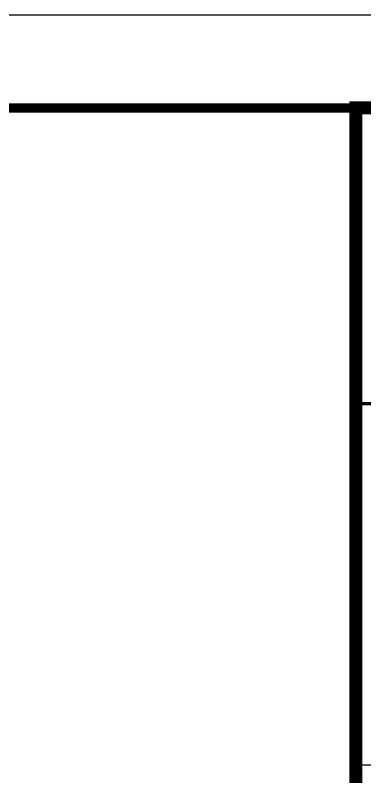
# Model space of a CAD drawing. Extents: x -138012 to 2129925, y -311560 to 0.
# Drawn here: x 645444 to 649217, y -144776 to -136560 of the extents above; entities that cross this region are included whole.
import ezdxf

# ---------------------------------------------------------------- set-up
doc = ezdxf.new("R2010")
doc.units = 0
doc.header["$LTSCALE"] = 1000
doc.header["$MEASUREMENT"] = 0
for name, color, linetype in [('PUB_TITLE', 4, 'CONTINUOUS'), ('TEXT', 7, 'CONTINUOUS'), ('图框', 4, 'CONTINUOUS')]:
    doc.layers.add(name, color=color, linetype=linetype)

# ---------------------------------------------------------------- blocks, each defined once
blk = doc.blocks.new('564563')
at = {"layer": '图框'}
blk.add_line((189566, -143127), (196066, -143127), dxfattribs=at)
at = {"layer": '图框', "const_width": 140}
blk.add_lwpolyline([(196066.8, -136041.4), (189566.8, -136041.4), (189566.8, -193441.4), (196066.8, -193441.4)], close=True, dxfattribs=at)
at = {"layer": '图框', "const_width": 35}
blk.add_lwpolyline([(189566.8, -139232.3), (196067.6, -139232.3)], dxfattribs=at)

msp = doc.modelspace()

# ---------------------------------------------------------------- linework, layer by layer
at = {"layer": 'PUB_TITLE'}
msp.add_lwpolyline([(530519.739, -195959.99), (656619.739, -195959.99), (656619.739, -136559.99), (530519.739, -136559.99)], close=True, dxfattribs=at)
at = {"layer": 'PUB_TITLE', "const_width": 100}
msp.add_lwpolyline([(533019.739, -194959.99), (655619.739, -194959.99), (655619.739, -137559.99), (533019.739, -137559.99)], close=True, dxfattribs=at)

# ---------------------------------------------------------------- block references
at = {"layer": 'TEXT'}
msp.add_blockref('564563', (459552.956, -1518.542), dxfattribs=at)

doc.saveas('drawing.dxf')
